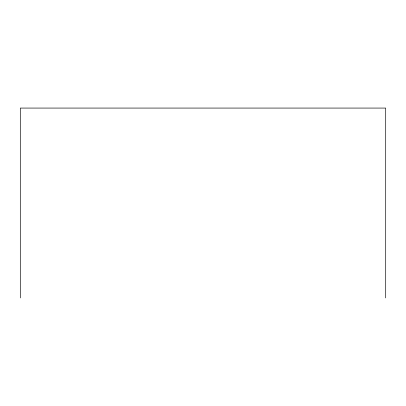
<?xml version="1.0" encoding="UTF-8"?>
<svg xmlns="http://www.w3.org/2000/svg" width="406" height="406" viewBox="0 0 406 406"><rect width="100%" height="100%" fill="white"/><g stroke="black" fill="none" stroke-linecap="round" stroke-linejoin="round"><path stroke-width="0.61" d="M385.7 297.928L385.7 108.072L20.3 108.072L20.3 297.928"/></g></svg>
